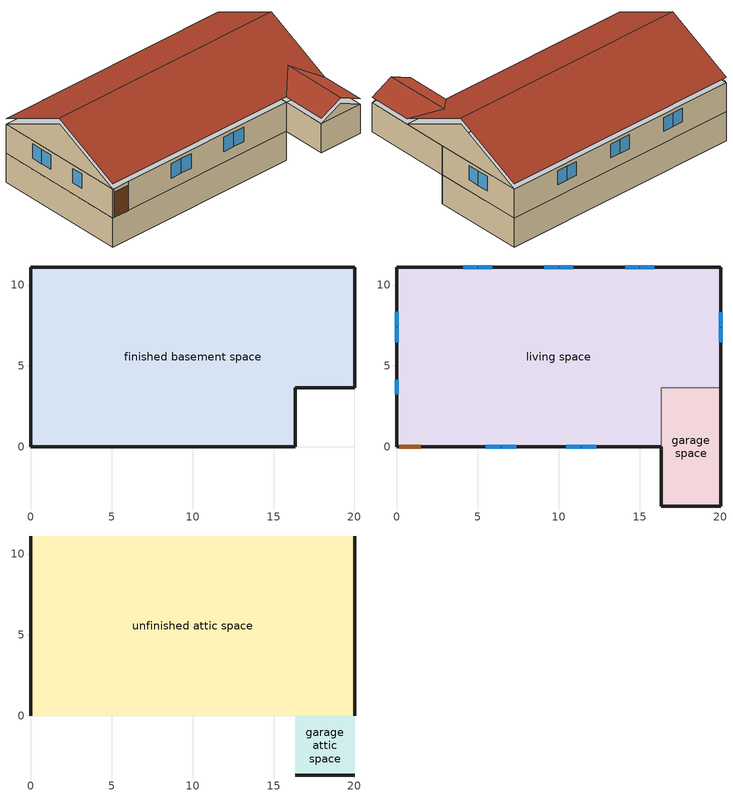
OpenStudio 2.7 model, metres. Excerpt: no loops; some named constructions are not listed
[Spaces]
finished basement space
 floor foundation (FloorFndGrndFinB): 0,0 0,11.12 20.01,11.12 20.01,3.66 16.35,3.66 16.35,0 z-2.44
 wall foundation (WallFndGrndFinB): 0,11.12 0,0 16.35,0 16.35,3.66 20.01,3.66 20.01,11.12 0,11.12 z-2.44:0
garage space
 floor foundation (FloorFndGrndUnfinSlab): 16.35,-3.66 16.35,3.66 20.01,3.66 20.01,-3.66 z0
 wall outside (WallExtUninsUnfin): 16.35,0 16.35,-3.66 20.01,-3.66 20.01,3.66 z0:2.44
 wall to living space (WallIntFinInsUnfin Reversed): 20.01,3.66 16.35,3.66 16.35,0 z0:2.44
living space
 floor to finished basement space (FloorFinUninsFin): 0,0 0,11.12 20.01,11.12 20.01,3.66 16.35,3.66 16.35,0 z0
 wall outside (WallExtInsFin): 20.01,3.66 20.01,11.12 0,11.12 0,0 0.13,0 1.48,0 16.35,0 z0:2.44
 window (WindowConstruction): 5.5,0 6.41,0 / 6.47,0 7.38,0 / 10.46,0 11.36,0 / 11.43,0 12.33,0 z0.92:2.13; 15.89,11.12 15.04,11.12 / 14.98,11.12 14.12,11.12 / 10.89,11.12 10.03,11.12 / 9.97,11.12 9.12,11.12 / 5.89,11.12 5.03,11.12 / 4.97,11.12 4.12,11.12 z0.99:2.13; 0,8.34 0,7.44 / 0,7.38 0,6.48 / 0,4.16 0,3.25 / 20.01,6.45 20.01,7.36 / 20.01,7.42 20.01,8.32 z0.93:2.13
 door (Door): 0.15,0 1.46,0 z0:2.13
unfinished attic space
 floor to garage space (FloorUnfinUninsUnfin): 20.01,3.66 20.01,0 16.35,0 16.35,3.66 z2.44
 floor to living space (FloorFinInsUnfinAttic): 20.01,11.12 20.01,3.66 16.35,3.66 16.35,0 0,0 0,11.12 z2.44
 wall outside (WallExtUninsUnfin): 0,5.56,5.22 0,11.12,2.44 0,0,2.44; 20.01,5.56,5.22 20.01,0,2.44 20.01,11.12,2.44
 roof outside (RoofUnfinInsExt): 0,5.56,5.67 20.01,5.56,5.67 20.01,11.12,2.9 0,11.12,2.9; 0,5.56,5.67 0,0,2.9 16.35,0,2.9 18.18,1.83,3.81 20.01,0,2.9 20.01,5.56,5.67
garage attic space
 floor to garage space (FloorUnfinUninsUnfin): 16.35,-3.66 16.35,0 20.01,0 20.01,-3.66 z2.44
 wall outside (WallExtUninsUnfin): 16.35,-3.66,2.44 20.01,-3.66,2.44 18.18,-3.66,3.35
 roof outside (RoofUnfinInsExt): 16.35,0,2.9 16.35,-3.66,2.9 18.18,-3.66,3.81 18.18,1.83,3.81; 20.01,0,2.9 18.18,1.83,3.81 18.18,-3.66,3.81 20.01,-3.66,2.9
[Material] Roughness=Rough
Name | Thickness {m} | Conductivity {W/m-K} | Density {kg/m3} | Specific Heat {J/kg-K} | Thermal Absorptance | Solar Absorptance | Visible Absorptance
FloorUAAdditionalCeilingIns | 0.12827 | 0.0411113 | 16.02 | 1046.75
FloorUATrussandIns | 0.0889 | 0.0436674 | 50.7834 | 1165.1
Drywall 0.5 in. | 0.0127 | 0.160291 | 801 | 837.4 | 0.9 | 0.5 | 0.1
RoofSheathing | 0.01905 | 0.115458 | 512.64 | 1214.23
FloorFinStudAndAirFloor | 0.1397 | 0.557395 | 67.691 | 1210.98
Wood Floor | 0.015875 | 0.115458 | 544.68 | 1214.23
Floor Covering | 0.0127 | 0.0433444 | 54.468 | 1339.84 | 0.9 | 0.9
FloorFinStudAndAirFloor 1 | 0.1397 | 0.606274 | 67.691 | 1210.98
WallSheathing | 0.0127 | 0.115458 | 512.64 | 1214.23
WallICFInsFormOuter | 0.0508 | 0.0311319 | 68.5656 | 1214.23
WallICFConcrete 1 | 0.1016 | 1.07383 | 2111.31 | 844.354
[Construction]
FloorFinInsUnfinAttic Reversed: Drywall 0.5 in., FloorUATrussandIns, FloorUAAdditionalCeilingIns
FloorFinUninsFin Reversed: Floor Covering, Wood Floor, RoofSheathing, FloorFinStudAndAirFloor, Drywall 0.5 in.
FloorUnfinUninsUnfin Reversed: RoofSheathing, FloorFinStudAndAirFloor 1
WallIntFinInsUnfin: WallSheathing, WallICFInsFormOuter, WallICFConcrete 1, WallICFInsFormOuter
[Schedule:Ruleset]
Name | Default Day Schedule | Summer Design Day Schedule | Winter Design Day Schedule
res nv_1 temp schedule | Schedule Day 20
res nv_1 avail schedule | Schedule Day 21
res mv_1 range exhaust schedule | Schedule Day 24 | res mv_1 range exhaust schedule summer design | res mv_1 range exhaust schedule winter design
res mv_1 bath exhaust schedule | Schedule Day 25 | res mv_1 bath exhaust schedule summer design | res mv_1 bath exhaust schedule winter design
[Schedule:Day]
Schedule Day 20; Schedule Day 21; Schedule Day 24; res mv_1 range exhaust schedule winter design; Schedule Day 25; res mv_1 bath exhaust schedule winter design: 24, 0, 0
res nv_1 temp schedule allday1; res nv_1 temp schedule allday2; res nv_1 temp schedule allday3; res nv_1 temp schedule allday4; res nv_1 temp schedule allday11; res nv_1 temp schedule allday12: 1, 0, 23.8889, 24, 0, 23.8889
res nv_1 temp schedule allday5; res nv_1 temp schedule allday6; res nv_1 temp schedule allday10: 24, 0, 22.2222
res nv_1 temp schedule allday7; res nv_1 temp schedule allday8; res nv_1 temp schedule allday9: 1, 0, 22.2222, 24, 0, 22.2222
res nv_1 availability schedule allday1 on; res nv_1 availability schedule allday1 on 1; res nv_1 availability schedule allday1 on 2; res nv_1 availability schedule allday1 on 3; res nv_1 availability schedule allday1 on 4; res nv_1 availability schedule allday1 on 5; res nv_1 availability schedule allday1 on 6; res nv_1 availability schedule allday1 on 7; res nv_1 availability schedule allday1 on 8; res nv_1 availability schedule allday1 on 9; res nv_1 availability schedule allday1 on 10; res nv_1 availability schedule allday1 on 11: 1, 0, 1, 2, 0, 1, 3, 0, 1, 4, 0, 1, 5, 0, 1, 6, 0, 1, 7, 0, 1, 8, 0, 1, 9, 0, 1, 10, 0, 1, 11, 0, 1, 12, 0, 1, 13, 0, 1, 14, 0, 1, 15, 0, 1, 16, 0, 1, 17, 0, 1, 18, 0, 1, 19, 0, 1, 20, 0, 1, 21, 0, 1, 22, 0, 1, 23, 0, 1, 24, 0, 1
res mv_1 range exhaust schedule allday1; res mv_1 range exhaust schedule allday2; res mv_1 range exhaust schedule allday3; res mv_1 range exhaust schedule allday4; res mv_1 range exhaust schedule allday5; res mv_1 range exhaust schedule allday6; res mv_1 range exhaust schedule allday7; res mv_1 range exhaust schedule allday8; res mv_1 range exhaust schedule allday9; res mv_1 range exhaust schedule allday10; res mv_1 range exhaust schedule allday11; res mv_1 range exhaust schedule allday12: 15, 0, 0, 16, 0, 1, 24, 0, 0
res mv_1 range exhaust schedule summer design; res mv_1 bath exhaust schedule summer design: 24, 0, 1
res mv_1 bath exhaust schedule allday1; res mv_1 bath exhaust schedule allday2; res mv_1 bath exhaust schedule allday3; res mv_1 bath exhaust schedule allday4; res mv_1 bath exhaust schedule allday5; res mv_1 bath exhaust schedule allday6; res mv_1 bath exhaust schedule allday7; res mv_1 bath exhaust schedule allday8; res mv_1 bath exhaust schedule allday9; res mv_1 bath exhaust schedule allday10; res mv_1 bath exhaust schedule allday11; res mv_1 bath exhaust schedule allday12: 4, 0, 0, 5, 0, 1, 24, 0, 0
[Schedule:Rule] Apply Monday=Yes; Apply Wednesday=Yes; Apply Friday=Yes; Date Specification Type=DateRange; Start Day=1
Name | Schedule Ruleset | Rule Order | Day Schedule | Apply Sunday | Apply Tuesday | Apply Thursday | Apply Saturday | Start Month | End Month | End Day
res nv_1 temp schedule allday ruleset1 | res nv_1 temp schedule | 11 | res nv_1 temp schedule allday1 | Yes | Yes | Yes | Yes | 1 | 1 | 31
res nv_1 temp schedule allday ruleset2 | res nv_1 temp schedule | 10 | res nv_1 temp schedule allday2 | Yes | Yes | Yes | Yes | 2 | 2 | 28
res nv_1 temp schedule allday ruleset3 | res nv_1 temp schedule | 9 | res nv_1 temp schedule allday3 | Yes | Yes | Yes | Yes | 3 | 3 | 31
res nv_1 temp schedule allday ruleset4 | res nv_1 temp schedule | 8 | res nv_1 temp schedule allday4 | Yes | Yes | Yes | Yes | 4 | 4 | 30
res nv_1 temp schedule allday ruleset5 | res nv_1 temp schedule | 7 | res nv_1 temp schedule allday5 | Yes | Yes | Yes | Yes | 5 | 5 | 31
res nv_1 temp schedule allday ruleset6 | res nv_1 temp schedule | 6 | res nv_1 temp schedule allday6 | Yes | Yes | Yes | Yes | 6 | 6 | 30
res nv_1 temp schedule allday ruleset7 | res nv_1 temp schedule | 5 | res nv_1 temp schedule allday7 | Yes | Yes | Yes | Yes | 7 | 7 | 31
res nv_1 temp schedule allday ruleset8 | res nv_1 temp schedule | 4 | res nv_1 temp schedule allday8 | Yes | Yes | Yes | Yes | 8 | 8 | 31
res nv_1 temp schedule allday ruleset9 | res nv_1 temp schedule | 3 | res nv_1 temp schedule allday9 | Yes | Yes | Yes | Yes | 9 | 9 | 30
res nv_1 temp schedule allday ruleset10 | res nv_1 temp schedule | 2 | res nv_1 temp schedule allday10 | Yes | Yes | Yes | Yes | 10 | 10 | 31
res nv_1 temp schedule allday ruleset11 | res nv_1 temp schedule | 1 | res nv_1 temp schedule allday11 | Yes | Yes | Yes | Yes | 11 | 11 | 30
res nv_1 temp schedule allday ruleset12 | res nv_1 temp schedule | 0 | res nv_1 temp schedule allday12 | Yes | Yes | Yes | Yes | 12 | 12 | 31
res nv_1 availability schedule allday ruleset1 on | res nv_1 avail schedule | 11 | res nv_1 availability schedule allday1 on |  |  |  |  | 1 | 1 | 31
res nv_1 availability schedule allday ruleset2 on | res nv_1 avail schedule | 10 | res nv_1 availability schedule allday1 on 1 |  |  |  |  | 2 | 2 | 28
res nv_1 availability schedule allday ruleset3 on | res nv_1 avail schedule | 9 | res nv_1 availability schedule allday1 on 2 |  |  |  |  | 3 | 3 | 31
res nv_1 availability schedule allday ruleset4 on | res nv_1 avail schedule | 8 | res nv_1 availability schedule allday1 on 3 |  |  |  |  | 4 | 4 | 30
res nv_1 availability schedule allday ruleset5 on | res nv_1 avail schedule | 7 | res nv_1 availability schedule allday1 on 4 |  |  |  |  | 5 | 5 | 31
res nv_1 availability schedule allday ruleset6 on | res nv_1 avail schedule | 6 | res nv_1 availability schedule allday1 on 5 |  |  |  |  | 6 | 6 | 30
res nv_1 availability schedule allday ruleset7 on | res nv_1 avail schedule | 5 | res nv_1 availability schedule allday1 on 6 |  |  |  |  | 7 | 7 | 31
res nv_1 availability schedule allday ruleset8 on | res nv_1 avail schedule | 4 | res nv_1 availability schedule allday1 on 7 |  |  |  |  | 8 | 8 | 31
res nv_1 availability schedule allday ruleset9 on | res nv_1 avail schedule | 3 | res nv_1 availability schedule allday1 on 8 |  |  |  |  | 9 | 9 | 30
res nv_1 availability schedule allday ruleset10 on | res nv_1 avail schedule | 2 | res nv_1 availability schedule allday1 on 9 |  |  |  |  | 10 | 10 | 31
res nv_1 availability schedule allday ruleset11 on | res nv_1 avail schedule | 1 | res nv_1 availability schedule allday1 on 10 |  |  |  |  | 11 | 11 | 30
res nv_1 availability schedule allday ruleset12 on | res nv_1 avail schedule | 0 | res nv_1 availability schedule allday1 on 11 |  |  |  |  | 12 | 12 | 31
res mv_1 range exhaust schedule allday ruleset1 | res mv_1 range exhaust schedule | 11 | res mv_1 range exhaust schedule allday1 | Yes | Yes | Yes | Yes | 1 | 1 | 31
res mv_1 range exhaust schedule allday ruleset2 | res mv_1 range exhaust schedule | 10 | res mv_1 range exhaust schedule allday2 | Yes | Yes | Yes | Yes | 2 | 2 | 28
res mv_1 range exhaust schedule allday ruleset3 | res mv_1 range exhaust schedule | 9 | res mv_1 range exhaust schedule allday3 | Yes | Yes | Yes | Yes | 3 | 3 | 31
res mv_1 range exhaust schedule allday ruleset4 | res mv_1 range exhaust schedule | 8 | res mv_1 range exhaust schedule allday4 | Yes | Yes | Yes | Yes | 4 | 4 | 30
res mv_1 range exhaust schedule allday ruleset5 | res mv_1 range exhaust schedule | 7 | res mv_1 range exhaust schedule allday5 | Yes | Yes | Yes | Yes | 5 | 5 | 31
res mv_1 range exhaust schedule allday ruleset6 | res mv_1 range exhaust schedule | 6 | res mv_1 range exhaust schedule allday6 | Yes | Yes | Yes | Yes | 6 | 6 | 30
res mv_1 range exhaust schedule allday ruleset7 | res mv_1 range exhaust schedule | 5 | res mv_1 range exhaust schedule allday7 | Yes | Yes | Yes | Yes | 7 | 7 | 31
res mv_1 range exhaust schedule allday ruleset8 | res mv_1 range exhaust schedule | 4 | res mv_1 range exhaust schedule allday8 | Yes | Yes | Yes | Yes | 8 | 8 | 31
res mv_1 range exhaust schedule allday ruleset9 | res mv_1 range exhaust schedule | 3 | res mv_1 range exhaust schedule allday9 | Yes | Yes | Yes | Yes | 9 | 9 | 30
res mv_1 range exhaust schedule allday ruleset10 | res mv_1 range exhaust schedule | 2 | res mv_1 range exhaust schedule allday10 | Yes | Yes | Yes | Yes | 10 | 10 | 31
res mv_1 range exhaust schedule allday ruleset11 | res mv_1 range exhaust schedule | 1 | res mv_1 range exhaust schedule allday11 | Yes | Yes | Yes | Yes | 11 | 11 | 30
res mv_1 range exhaust schedule allday ruleset12 | res mv_1 range exhaust schedule | 0 | res mv_1 range exhaust schedule allday12 | Yes | Yes | Yes | Yes | 12 | 12 | 31
res mv_1 bath exhaust schedule allday ruleset1 | res mv_1 bath exhaust schedule | 11 | res mv_1 bath exhaust schedule allday1 | Yes | Yes | Yes | Yes | 1 | 1 | 31
res mv_1 bath exhaust schedule allday ruleset2 | res mv_1 bath exhaust schedule | 10 | res mv_1 bath exhaust schedule allday2 | Yes | Yes | Yes | Yes | 2 | 2 | 28
res mv_1 bath exhaust schedule allday ruleset3 | res mv_1 bath exhaust schedule | 9 | res mv_1 bath exhaust schedule allday3 | Yes | Yes | Yes | Yes | 3 | 3 | 31
res mv_1 bath exhaust schedule allday ruleset4 | res mv_1 bath exhaust schedule | 8 | res mv_1 bath exhaust schedule allday4 | Yes | Yes | Yes | Yes | 4 | 4 | 30
res mv_1 bath exhaust schedule allday ruleset5 | res mv_1 bath exhaust schedule | 7 | res mv_1 bath exhaust schedule allday5 | Yes | Yes | Yes | Yes | 5 | 5 | 31
res mv_1 bath exhaust schedule allday ruleset6 | res mv_1 bath exhaust schedule | 6 | res mv_1 bath exhaust schedule allday6 | Yes | Yes | Yes | Yes | 6 | 6 | 30
res mv_1 bath exhaust schedule allday ruleset7 | res mv_1 bath exhaust schedule | 5 | res mv_1 bath exhaust schedule allday7 | Yes | Yes | Yes | Yes | 7 | 7 | 31
res mv_1 bath exhaust schedule allday ruleset8 | res mv_1 bath exhaust schedule | 4 | res mv_1 bath exhaust schedule allday8 | Yes | Yes | Yes | Yes | 8 | 8 | 31
res mv_1 bath exhaust schedule allday ruleset9 | res mv_1 bath exhaust schedule | 3 | res mv_1 bath exhaust schedule allday9 | Yes | Yes | Yes | Yes | 9 | 9 | 30
res mv_1 bath exhaust schedule allday ruleset10 | res mv_1 bath exhaust schedule | 2 | res mv_1 bath exhaust schedule allday10 | Yes | Yes | Yes | Yes | 10 | 10 | 31
res mv_1 bath exhaust schedule allday ruleset11 | res mv_1 bath exhaust schedule | 1 | res mv_1 bath exhaust schedule allday11 | Yes | Yes | Yes | Yes | 11 | 11 | 30
res mv_1 bath exhaust schedule allday ruleset12 | res mv_1 bath exhaust schedule | 0 | res mv_1 bath exhaust schedule allday12 | Yes | Yes | Yes | Yes | 12 | 12 | 31
